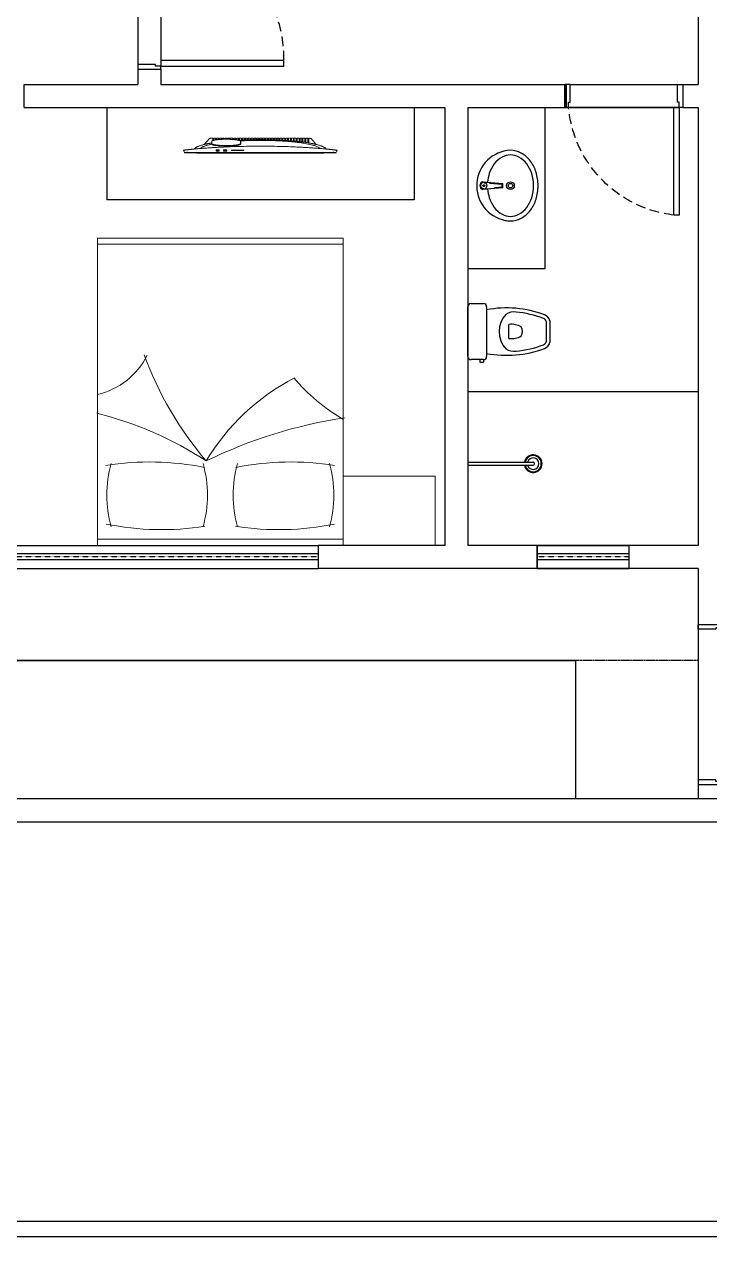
# Model space of a CAD drawing. Header units: millimetres. Extents: x 4374 to 7644, y 3396 to 4716.
# Drawn here: x 5690 to 6137, y 3396 to 4185 of the extents above; entities that cross this region are included whole.
import ezdxf

# ---------------------------------------------------------------- set-up
doc = ezdxf.new("R2010")
doc.units = ezdxf.units.MM
for name, pattern in [('HIDDEN', [9.525, 6.35, -3.175]), ('HIDDEN2', [0.1875, 0.125, -0.0625]), ('HIDDENX2', [0.75, 0.5, -0.25])]:
    doc.linetypes.add(name, pattern=pattern)
for name, color, linetype in [('ALVENARIA', 3, 'Continuous'), ('CALCADA', 7, 'Continuous'), ('COBERTURA', 2, 'Continuous'), ('ESQUADRIA', 2, 'Continuous'), ('HIDROSSANITARIO', 8, 'Continuous'), ('PROJEÇÃO TELHADO', 8, 'HIDDENX2'), ('SOLEIRA', 9, 'Continuous')]:
    doc.layers.add(name, color=color, linetype=linetype)
doc.layers.add('MOBILIARIO', color=8, linetype='Continuous', lineweight=13)

# ---------------------------------------------------------------- blocks, each defined once
blk = doc.blocks.new('TV')
at = {"layer": 'MOBILIARIO'}
for p, q in [((482.2423, 743.1689), (482.2395, 743.1677)), ((482.2467, 743.1519), (482.2427, 743.1502)), ((482.2569, 743.175), (482.247, 743.1709)), ((482.2943, 743.0395), (482.3322, 743.0062)), ((482.2582, 742.9623), (482.2521, 742.9623)), ((482.3143, 742.9907), (482.3009, 742.9907)), ((482.3194, 742.9844), (482.3333, 742.9844)), ((482.3214, 742.9781), (482.3333, 742.9781)), ((482.324, 742.9656), (482.3333, 742.9656)), ((482.3249, 742.9594), (482.3333, 742.9594)), ((482.3262, 742.9469), (482.3333, 742.9469)), ((482.3356, 742.9844), (482.3333, 742.9844)), ((482.3333, 742.9781), (482.3333, 742.9844)), ((482.3333, 742.9781), (482.3356, 742.9781)), ((482.3356, 742.9656), (482.3333, 742.9656)), ((482.3333, 742.9594), (482.3333, 742.9656)), ((482.3333, 742.9594), (482.3356, 742.9594)), ((482.3356, 742.9469), (482.3333, 742.9469)), ((482.3333, 742.9406), (482.3333, 742.9469)), ((482.3356, 742.9656), (482.3356, 742.9781)), ((482.3356, 742.9469), (482.3356, 742.9594)), ((482.2582, 742.9423), (482.2521, 742.9423)), ((482.2582, 742.9132), (482.2521, 742.9132)), ((482.2582, 742.8932), (482.2521, 742.8932)), ((482.3333, 742.9406), (482.3268, 742.9406)), ((482.3333, 742.9281), (482.3275, 742.9281)), ((482.3333, 742.8656), (482.3275, 742.8656)), ((482.3333, 742.9219), (482.3278, 742.9219)), ((482.3333, 742.8719), (482.3278, 742.8719)), ((482.3333, 742.9094), (482.3281, 742.9094)), ((482.3333, 742.8844), (482.3281, 742.8844)), ((482.3333, 742.9031), (482.3282, 742.9031)), ((482.3333, 742.8906), (482.3282, 742.8906)), ((482.3333, 742.9406), (482.3356, 742.9406)), ((482.3333, 742.9219), (482.3333, 742.9281)), ((482.3333, 742.9281), (482.3356, 742.9281)), ((482.3333, 742.9219), (482.3356, 742.9219)), ((482.3333, 742.9031), (482.3333, 742.9094)), ((482.3333, 742.9094), (482.3356, 742.9094)), ((482.3333, 742.9031), (482.3356, 742.9031)), ((482.3333, 742.8844), (482.3333, 742.8906)), ((482.3333, 742.8906), (482.3356, 742.8906)), ((482.3333, 742.8844), (482.3356, 742.8844)), ((482.3333, 742.8656), (482.3333, 742.8719)), ((482.3333, 742.8719), (482.3356, 742.8719)), ((482.3333, 742.8656), (482.3356, 742.8656)), ((482.3356, 742.9281), (482.3356, 742.9406)), ((482.3356, 742.9094), (482.3356, 742.9219)), ((482.3356, 742.8906), (482.3356, 742.9031)), ((482.3356, 742.8719), (482.3356, 742.8844)), ((482.3356, 742.8531), (482.3356, 742.8656)), ((482.2554, 742.7899), (482.2554, 742.8552)), ((482.256, 742.7899), (482.256, 742.8087)), ((482.256, 742.7899), (482.2577, 742.7899)), ((482.2577, 742.7899), (482.2577, 742.8087)), ((482.2582, 742.7899), (482.2582, 742.8552)), ((482.3166, 742.8006), (482.2984, 742.8006)), ((482.3143, 742.8031), (482.3009, 742.8031)), ((482.3333, 742.8156), (482.3221, 742.8156)), ((482.3333, 742.8094), (482.3224, 742.8094)), ((482.3333, 742.7969), (482.323, 742.7969)), ((482.3333, 742.7906), (482.3233, 742.7906)), ((482.3333, 742.8281), (482.324, 742.8281)), ((482.3333, 742.8344), (482.3249, 742.8344)), ((482.3333, 742.8469), (482.3262, 742.8469)), ((482.3333, 742.8531), (482.3268, 742.8531)), ((482.3333, 742.8469), (482.3333, 742.8531)), ((482.3333, 742.8531), (482.3356, 742.8531)), ((482.3333, 742.8469), (482.3356, 742.8469)), ((482.3333, 742.8281), (482.3333, 742.8344)), ((482.3333, 742.8344), (482.3356, 742.8344)), ((482.3333, 742.8281), (482.3356, 742.8281)), ((482.3333, 742.8094), (482.3333, 742.8156)), ((482.3333, 742.8156), (482.3356, 742.8156)), ((482.3333, 742.8094), (482.3356, 742.8094)), ((482.3333, 742.7906), (482.3333, 742.7969)), ((482.3333, 742.7969), (482.3356, 742.7969)), ((482.3333, 742.7906), (482.3356, 742.7906)), ((482.3356, 742.8344), (482.3356, 742.8469)), ((482.3356, 742.8156), (482.3356, 742.8281)), ((482.3356, 742.7969), (482.3356, 742.8094)), ((482.3356, 742.7781), (482.3356, 742.7906)), ((482.3333, 742.7781), (482.3238, 742.7781)), ((482.3333, 742.7719), (482.324, 742.7719)), ((482.3333, 742.7594), (482.3244, 742.7594)), ((482.3333, 742.7531), (482.3246, 742.7531)), ((482.3333, 742.7406), (482.325, 742.7406)), ((482.3333, 742.7344), (482.3251, 742.7344)), ((482.3333, 742.7219), (482.3254, 742.7219)), ((482.3333, 742.7156), (482.3255, 742.7156)), ((482.3333, 742.7719), (482.3333, 742.7781)), ((482.3333, 742.7781), (482.3356, 742.7781)), ((482.3333, 742.7719), (482.3356, 742.7719)), ((482.3333, 742.7531), (482.3333, 742.7594)), ((482.3333, 742.7594), (482.3356, 742.7594)), ((482.3333, 742.7531), (482.3356, 742.7531)), ((482.3333, 742.7344), (482.3333, 742.7406)), ((482.3333, 742.7406), (482.3356, 742.7406)), ((482.3333, 742.7344), (482.3356, 742.7344)), ((482.3333, 742.7156), (482.3333, 742.7219)), ((482.3333, 742.7219), (482.3356, 742.7219)), ((482.3333, 742.7156), (482.3356, 742.7156)), ((482.3356, 742.7594), (482.3356, 742.7719)), ((482.3356, 742.7406), (482.3356, 742.7531)), ((482.3356, 742.7219), (482.3356, 742.7344)), ((482.3356, 742.7031), (482.3356, 742.7156)), ((482.3333, 742.6282), (482.3254, 742.6282)), ((482.3333, 742.6407), (482.3255, 742.6407)), ((482.3333, 742.7031), (482.3256, 742.7031)), ((482.3333, 742.6469), (482.3256, 742.6469)), ((482.3333, 742.6969), (482.3257, 742.6969)), ((482.3333, 742.6844), (482.3257, 742.6844)), ((482.3333, 742.6657), (482.3257, 742.6657)), ((482.3333, 742.6594), (482.3257, 742.6594)), ((482.3333, 742.6781), (482.3258, 742.6781)), ((482.3333, 742.6969), (482.3333, 742.7031)), ((482.3333, 742.7031), (482.3356, 742.7031)), ((482.3333, 742.6969), (482.3356, 742.6969)), ((482.3333, 742.6781), (482.3333, 742.6844)), ((482.3333, 742.6844), (482.3356, 742.6844)), ((482.3333, 742.6781), (482.3356, 742.6781)), ((482.3333, 742.6594), (482.3333, 742.6657)), ((482.3333, 742.6657), (482.3356, 742.6657)), ((482.3333, 742.6594), (482.3356, 742.6594)), ((482.3333, 742.6407), (482.3333, 742.6469)), ((482.3333, 742.6469), (482.3356, 742.6469)), ((482.3333, 742.6407), (482.3356, 742.6407)), ((482.3333, 742.6219), (482.3333, 742.6282)), ((482.3333, 742.6282), (482.3356, 742.6282)), ((482.3333, 742.6282), (482.3356, 742.6282)), ((482.3356, 742.6844), (482.3356, 742.6969)), ((482.3356, 742.6657), (482.3356, 742.6782)), ((482.3356, 742.6469), (482.3356, 742.6594)), ((482.3356, 742.6282), (482.3356, 742.6407)), ((482.3333, 742.5532), (482.323, 742.5532)), ((482.3333, 742.5657), (482.3235, 742.5657)), ((482.3333, 742.5719), (482.3238, 742.5719)), ((482.3333, 742.5844), (482.3242, 742.5844)), ((482.3333, 742.5907), (482.3244, 742.5907)), ((482.3333, 742.6032), (482.3248, 742.6032)), ((482.3333, 742.6094), (482.325, 742.6094)), ((482.3333, 742.6219), (482.3252, 742.6219)), ((482.3333, 742.6219), (482.3356, 742.6219)), ((482.3333, 742.6032), (482.3333, 742.6094)), ((482.3333, 742.6094), (482.3356, 742.6094)), ((482.3333, 742.6032), (482.3356, 742.6032)), ((482.3333, 742.5844), (482.3333, 742.5907)), ((482.3333, 742.5907), (482.3356, 742.5907)), ((482.3333, 742.5844), (482.3356, 742.5844)), ((482.3333, 742.5657), (482.3333, 742.5719)), ((482.3333, 742.5719), (482.3356, 742.5719)), ((482.3333, 742.5657), (482.3356, 742.5657)), ((482.3333, 742.5469), (482.3333, 742.5532)), ((482.3333, 742.5532), (482.3356, 742.5532)), ((482.3356, 742.6094), (482.3356, 742.6219)), ((482.3356, 742.5907), (482.3356, 742.6032)), ((482.3356, 742.5719), (482.3356, 742.5844)), ((482.3356, 742.5532), (482.3356, 742.5657)), ((482.3178, 742.4719), (482.3333, 742.4719)), ((482.3183, 742.4782), (482.3333, 742.4782)), ((482.3193, 742.4907), (482.3333, 742.4907)), ((482.3197, 742.4969), (482.3333, 742.4969)), ((482.3206, 742.5094), (482.3333, 742.5094)), ((482.321, 742.5157), (482.3333, 742.5157)), ((482.3333, 742.5282), (482.3217, 742.5282)), ((482.3333, 742.5344), (482.3221, 742.5344)), ((482.3333, 742.5469), (482.3227, 742.5469)), ((482.3333, 742.5469), (482.3356, 742.5469)), ((482.3333, 742.5282), (482.3333, 742.5344)), ((482.3333, 742.5344), (482.3356, 742.5344)), ((482.3333, 742.5282), (482.3356, 742.5282)), ((482.3333, 742.5094), (482.3333, 742.5157)), ((482.3333, 742.5157), (482.3356, 742.5157)), ((482.3333, 742.5094), (482.3356, 742.5094)), ((482.3333, 742.4907), (482.3333, 742.4969)), ((482.3333, 742.4969), (482.3356, 742.4969)), ((482.3333, 742.4907), (482.3356, 742.4907)), ((482.3333, 742.4719), (482.3333, 742.4782)), ((482.3333, 742.4782), (482.3356, 742.4782)), ((482.3333, 742.4719), (482.3356, 742.4719)), ((482.3356, 742.5344), (482.3356, 742.5469)), ((482.3356, 742.5157), (482.3356, 742.5282)), ((482.3356, 742.4969), (482.3356, 742.5094)), ((482.3356, 742.4782), (482.3356, 742.4907)), ((482.3356, 742.4594), (482.3356, 742.4719)), ((482.3098, 742.3969), (482.3333, 742.3969)), ((482.3106, 742.4032), (482.3333, 742.4032)), ((482.3121, 742.4157), (482.3333, 742.4157)), ((482.3129, 742.4219), (482.3333, 742.4219)), ((482.3142, 742.4344), (482.3333, 742.4344)), ((482.3149, 742.4407), (482.3333, 742.4407)), ((482.3161, 742.4532), (482.3333, 742.4532)), ((482.3167, 742.4594), (482.3333, 742.4594)), ((482.3333, 742.4594), (482.3356, 742.4594)), ((482.3333, 742.4532), (482.3333, 742.4594)), ((482.3333, 742.4532), (482.3356, 742.4532)), ((482.3333, 742.4407), (482.3356, 742.4407)), ((482.3333, 742.4344), (482.3333, 742.4407)), ((482.3333, 742.4344), (482.3356, 742.4344)), ((482.3333, 742.4219), (482.3356, 742.4219)), ((482.3333, 742.4157), (482.3333, 742.4219)), ((482.3333, 742.4157), (482.3356, 742.4157)), ((482.3333, 742.4032), (482.3356, 742.4032)), ((482.3333, 742.3969), (482.3333, 742.4032)), ((482.3333, 742.3969), (482.3356, 742.3969)), ((482.3356, 742.4407), (482.3356, 742.4532)), ((482.3356, 742.4219), (482.3356, 742.4344)), ((482.3356, 742.4032), (482.3356, 742.4157)), ((482.3356, 742.3844), (482.3356, 742.3969)), ((482.2943, 742.3105), (482.3322, 742.3439)), ((482.3042, 742.3594), (482.3333, 742.3594)), ((482.3052, 742.3657), (482.3333, 742.3657)), ((482.3072, 742.3782), (482.3333, 742.3782)), ((482.3081, 742.3844), (482.3333, 742.3844)), ((482.3333, 742.3844), (482.3356, 742.3844)), ((482.3333, 742.3782), (482.3333, 742.3844)), ((482.3333, 742.3782), (482.3356, 742.3782)), ((482.3333, 742.3657), (482.3356, 742.3657)), ((482.3333, 742.3594), (482.3333, 742.3657)), ((482.3333, 742.3594), (482.3353, 742.3594)), ((482.3356, 742.3782), (482.3356, 742.3657)), ((482.3356, 742.3687), (482.3356, 742.3688)), ((482.2423, 742.1812), (482.2395, 742.1823)), ((482.2467, 742.1981), (482.2427, 742.1998)), ((482.2569, 742.1751), (482.247, 742.1792))]:
    blk.add_line(p, q, dxfattribs=at)
for points in [[(482.2392, 742.1847), (482.2361, 742.675), (482.2392, 743.1653)], [(482.2392, 743.1653), (482.2392, 743.1659), (482.2393, 743.167), (482.2394, 743.1677), (482.2395, 743.1677)], [(482.2426, 742.1998), (482.2397, 742.675), (482.2426, 743.1503)], [(482.2423, 743.1689), (482.2424, 743.1689), (482.2426, 743.1682), (482.2427, 743.167), (482.2427, 743.1663)], [(482.2426, 743.1503), (482.2427, 743.1583), (482.2427, 743.1663)], [(482.2467, 743.1684), (482.2467, 743.169), (482.2468, 743.1701), (482.2469, 743.1708), (482.247, 743.1708)], [(482.2569, 743.175), (482.257, 743.175), (482.2572, 743.1745), (482.2572, 743.174)], [(482.2572, 743.174), (482.2611, 743.1406), (482.2644, 743.105)], [(482.2644, 743.105), (482.2806, 743.0949), (482.2943, 743.0395)], [(482.2644, 743.105), (482.2831, 742.9063), (482.2831, 742.4437), (482.2644, 742.245)], [(482.2679, 743.0653), (482.284, 743.0501), (482.2969, 742.9868)], [(482.2943, 743.0395), (482.2996, 743.018), (482.3042, 742.9907)], [(482.2521, 742.9423), (482.2516, 742.942), (482.2508, 742.9444), (482.2503, 742.9494), (482.2503, 742.9553), (482.2508, 742.9602), (482.2516, 742.9627), (482.2521, 742.9623)], [(482.2534, 742.9523), (482.2534, 742.9501), (482.253, 742.9462), (482.2524, 742.944), (482.2517, 742.944), (482.2511, 742.9462), (482.2508, 742.9501), (482.2508, 742.9546), (482.2511, 742.9585), (482.2517, 742.9607), (482.2524, 742.9607), (482.253, 742.9585), (482.2534, 742.9546), (482.2534, 742.9523)], [(482.2533, 742.9523), (482.2533, 742.9503), (482.253, 742.9467), (482.2524, 742.9446), (482.2517, 742.9446), (482.2512, 742.9467), (482.2509, 742.9503), (482.2509, 742.9544), (482.2512, 742.958), (482.2517, 742.9601), (482.2524, 742.9601), (482.253, 742.958), (482.2533, 742.9544), (482.2533, 742.9523)], [(482.2595, 742.9523), (482.2595, 742.9501), (482.2591, 742.9462), (482.2585, 742.9439), (482.2578, 742.9439), (482.2572, 742.9462), (482.2568, 742.9501), (482.2568, 742.9546), (482.2572, 742.9585), (482.2578, 742.9608), (482.2585, 742.9608), (482.2591, 742.9585), (482.2595, 742.9546), (482.2595, 742.9523)], [(482.2594, 742.9523), (482.2594, 742.9502), (482.2591, 742.9466), (482.2585, 742.9445), (482.2578, 742.9445), (482.2573, 742.9466), (482.2569, 742.9502), (482.2569, 742.9544), (482.2573, 742.9581), (482.2578, 742.9601), (482.2585, 742.9601), (482.2591, 742.9581), (482.2594, 742.9544), (482.2594, 742.9523)], [(482.2582, 742.9623), (482.2586, 742.9627), (482.2595, 742.9602), (482.26, 742.9553), (482.26, 742.9494), (482.2595, 742.9444), (482.2586, 742.942), (482.2582, 742.9423)], [(482.2846, 742.9221), (482.2855, 742.9487), (482.2916, 742.9867), (482.2959, 742.9917)], [(482.2875, 742.9216), (482.2881, 742.9413), (482.2921, 742.973), (482.2978, 742.9906), (482.3009, 742.9906)], [(482.3143, 742.9907), (482.3175, 742.9907), (482.3232, 742.973), (482.3271, 742.9413), (482.3278, 742.9216)], [(482.3322, 743.0062), (482.3331, 743.0054), (482.3345, 742.9993), (482.3355, 742.9899), (482.3356, 742.9844)], [(482.2521, 742.8932), (482.2516, 742.8928), (482.2508, 742.8953), (482.2503, 742.9003), (482.2503, 742.9061), (482.2508, 742.9111), (482.2516, 742.9136), (482.2521, 742.9132)], [(482.2534, 742.9032), (482.2534, 742.901), (482.253, 742.8971), (482.2524, 742.8948), (482.2517, 742.8948), (482.2511, 742.8971), (482.2508, 742.901), (482.2508, 742.9054), (482.2511, 742.9093), (482.2517, 742.9116), (482.2524, 742.9116), (482.253, 742.9093), (482.2534, 742.9054), (482.2534, 742.9032)], [(482.2533, 742.9032), (482.2533, 742.9011), (482.253, 742.8975), (482.2524, 742.8955), (482.2517, 742.8955), (482.2512, 742.8975), (482.2509, 742.9011), (482.2509, 742.9053), (482.2512, 742.9089), (482.2517, 742.911), (482.2524, 742.911), (482.253, 742.9089), (482.2533, 742.9053), (482.2533, 742.9032)], [(482.2595, 742.9032), (482.2595, 742.9009), (482.2591, 742.897), (482.2585, 742.8948), (482.2578, 742.8948), (482.2572, 742.897), (482.2568, 742.9009), (482.2568, 742.9055), (482.2572, 742.9094), (482.2578, 742.9116), (482.2585, 742.9116), (482.2591, 742.9094), (482.2595, 742.9055), (482.2595, 742.9032)], [(482.2594, 742.9032), (482.2594, 742.9011), (482.2591, 742.8975), (482.2585, 742.8954), (482.2578, 742.8954), (482.2573, 742.8975), (482.2569, 742.9011), (482.2569, 742.9053), (482.2573, 742.9089), (482.2578, 742.911), (482.2585, 742.911), (482.2591, 742.9089), (482.2594, 742.9053), (482.2594, 742.9032)], [(482.2582, 742.9132), (482.2586, 742.9136), (482.2595, 742.9111), (482.26, 742.9061), (482.26, 742.9003), (482.2595, 742.8953), (482.2586, 742.8928), (482.2582, 742.8932)], [(482.2846, 742.8717), (482.2837, 742.8969), (482.2846, 742.9221)], [(482.2984, 742.8006), (482.2952, 742.8006), (482.2893, 742.8188), (482.2853, 742.8514), (482.2846, 742.8717)], [(482.2875, 742.8722), (482.2866, 742.8969), (482.2875, 742.9216)], [(482.3009, 742.8031), (482.2978, 742.8031), (482.292, 742.8208), (482.2881, 742.8525), (482.2875, 742.8722)], [(482.3278, 742.8722), (482.3271, 742.8525), (482.3232, 742.8208), (482.3175, 742.8031), (482.3143, 742.8031)], [(482.3278, 742.9216), (482.3286, 742.8969), (482.3278, 742.8722)], [(482.2554, 742.8552), (482.2554, 742.8576), (482.2558, 742.8619), (482.2564, 742.8643), (482.2572, 742.8643), (482.2579, 742.8619), (482.2582, 742.8576), (482.2582, 742.8552)], [(482.2582, 742.7899), (482.2582, 742.7875), (482.2579, 742.7832), (482.2572, 742.7807), (482.2564, 742.7807), (482.2558, 742.7832), (482.2554, 742.7875), (482.2554, 742.7899)], [(482.2578, 742.8552), (482.2578, 742.8535), (482.2575, 742.8507), (482.2571, 742.849), (482.2566, 742.849), (482.2561, 742.8507), (482.2559, 742.8535), (482.2559, 742.8569), (482.2561, 742.8597), (482.2566, 742.8614), (482.2571, 742.8614), (482.2575, 742.8597), (482.2578, 742.8569), (482.2578, 742.8552)], [(482.2578, 742.8398), (482.2578, 742.8381), (482.2575, 742.8352), (482.2571, 742.8336), (482.2566, 742.8336), (482.2561, 742.8352), (482.2559, 742.8381), (482.2559, 742.8414), (482.2561, 742.8443), (482.2566, 742.8459), (482.2571, 742.8459), (482.2575, 742.8443), (482.2578, 742.8414), (482.2578, 742.8398)], [(482.2577, 742.8552), (482.2577, 742.8537), (482.2575, 742.8511), (482.2571, 742.8496), (482.2566, 742.8496), (482.2562, 742.8511), (482.256, 742.8537), (482.256, 742.8567), (482.2562, 742.8593), (482.2566, 742.8608), (482.2571, 742.8608), (482.2575, 742.8593), (482.2577, 742.8567), (482.2577, 742.8552)], [(482.2577, 742.8398), (482.2577, 742.8383), (482.2575, 742.8357), (482.2571, 742.8342), (482.2566, 742.8342), (482.2562, 742.8357), (482.256, 742.8383), (482.256, 742.8413), (482.2562, 742.8438), (482.2566, 742.8453), (482.2571, 742.8453), (482.2575, 742.8438), (482.2577, 742.8413), (482.2577, 742.8398)], [(482.256, 742.8087), (482.256, 742.8102), (482.2562, 742.8127), (482.2566, 742.8142), (482.2571, 742.8142), (482.2575, 742.8127), (482.2577, 742.8101), (482.2577, 742.8086)], [(482.2577, 742.7899), (482.2577, 742.7884), (482.2575, 742.7858), (482.2571, 742.7843), (482.2566, 742.7843), (482.2562, 742.7858), (482.256, 742.7884), (482.256, 742.7899)], [(482.2571, 742.7899), (482.2571, 742.7893), (482.2571, 742.7884), (482.2569, 742.7879), (482.2567, 742.7879), (482.2566, 742.7884), (482.2565, 742.7893), (482.2565, 742.7904), (482.2566, 742.7913), (482.2567, 742.7919), (482.2569, 742.7919), (482.2571, 742.7913), (482.2571, 742.7904), (482.2571, 742.7899)], [(482.3175, 742.8042), (482.3236, 742.6918), (482.3143, 742.4614), (482.2864, 742.3021), (482.2679, 742.2846)], [(482.3219, 742.8178), (482.327, 742.7251), (482.3236, 742.5299), (482.3073, 742.3632), (482.2943, 742.3105)], [(482.3353, 742.3594), (482.3349, 742.3532), (482.3332, 742.3448), (482.3322, 742.3439)], [(482.2644, 742.245), (482.2611, 742.2094), (482.2572, 742.1761)], [(482.2943, 742.3105), (482.2806, 742.2551), (482.2644, 742.245)], [(482.2395, 742.1823), (482.2394, 742.1824), (482.2393, 742.183), (482.2392, 742.1841), (482.2392, 742.1847)], [(482.2427, 742.1838), (482.2427, 742.1831), (482.2426, 742.1818), (482.2424, 742.1812), (482.2423, 742.1812)], [(482.2427, 742.1838), (482.2427, 742.1918), (482.2426, 742.1998)], [(482.247, 742.1792), (482.2469, 742.1792), (482.2468, 742.1799), (482.2467, 742.181), (482.2467, 742.1816)], [(482.2572, 742.1761), (482.2572, 742.1756), (482.257, 742.175), (482.2569, 742.1751)], [(482.2572, 742.1761), (482.2572, 742.1756), (482.257, 742.175), (482.2569, 742.1751)]]:
    blk.add_open_spline(points, degree=2, dxfattribs=at)
blk = doc.blocks.new('TV2')
at = {"layer": 'MOBILIARIO', "xscale": 100, "yscale": 100, "zscale": 100, "rotation": 90}
blk.add_blockref('TV', (74267.5, -48223.61), dxfattribs=at)
blk = doc.blocks.new('A$C4FD67A8A')
at = {"layer": 'MOBILIARIO'}
for p, q in [((-1.4057, 1.1938), (0.5943, 1.1938)), ((-1.4057, -0.4062), (-1.4057, 1.1938)), ((-1.3657, 1.1938), (-1.3657, -0.4062)), ((0.5543, 1.1938), (0.5543, -0.4062)), ((0.5943, 1.1938), (0.5943, -0.4062)), ((0.5943, -0.4062), (-1.4057, -0.4062))]:
    blk.add_line(p, q, dxfattribs=at)
at = {"layer": 'MOBILIARIO', "extrusion": (0, 0, -1)}
for centre, major_axis, ratio, start_param, end_param in [((-2.7804, 1.7485), (-1.6273, 1.6273), 1, 2.598245, 2.93699), ((0.0609, 1.3136), (-0.3537, 0.3537), 1, 4.404041, 5.253888), ((0, 0.7875), (0.0338, 1.5427), 0.844538, 4.502483, 4.922295), ((-1.0786, 0.3649), (0.5431, 0.5431), 1, -1.056169, -0.514627), ((-2.1662, 0.842), (0.0301, 1.5427), 0.844527, 1.360885, 1.780708), ((0.6122, -1.2375), (1.601, 1.601), 1, -1.491191, -1.135579), ((-1.0786, 1.2456), (-0.5431, 0.5431), 1, 3.65622, 4.197762), ((-1.6009, -0.7566), (1.0241, 1.0241), 1, -0.245461, 0.306679), ((-2.5859, -0.5477), (-0.7404, 2.3792), 0.800532, 1.379877, 1.761716), ((0.0057, -0.6275), (0.5591, 0.6663), 0.703958, 4.470044, 4.954734)]:
    blk.add_ellipse(centre, major_axis=major_axis, ratio=ratio, start_param=start_param, end_param=end_param, dxfattribs=at)
at = {"layer": 'MOBILIARIO'}
for centre, major_axis, ratio, start_param, end_param in [((-1.0786, -0.4581), (0.5431, 0.5431), 1, 0.514627, 1.056169), ((0, 0), (-0.0338, 1.5427), 0.844538, 1.360891, 1.780702), ((-2.1662, -0.0545), (-0.0301, 1.5427), 0.844527, 4.502477, 4.9223), ((-1.0786, 0.4227), (-0.5431, 0.5431), 1, 2.085423, 2.626966)]:
    blk.add_ellipse(centre, major_axis=major_axis, ratio=ratio, start_param=start_param, end_param=end_param, dxfattribs=at)
blk = doc.blocks.new('CAMA 2')
at = {"layer": 'MOBILIARIO'}
blk.add_lwpolyline([(2331.84, 1773.83), (2331.84, 1818.83), (2271.84, 1818.83), (2271.84, 1773.83)], close=True, dxfattribs=at)
at = {"layer": 'MOBILIARIO', "xscale": 100, "yscale": 100, "zscale": 100, "rotation": 90}
blk.add_blockref('A$C4FD67A8A', (2231.21, 1914.4), dxfattribs=at)
blk = doc.blocks.new('Vas-p03')
at = {"color": 0}
for p, q in [((-0.162, 0), (0.162, 0)), ((-0.1822, -0.077), (-0.1984, -0.077)), ((-0.1984, -0.077), (-0.1984, -0.1012)), ((-0.1822, -0.1012), (-0.1822, -0.0203)), ((0.1823, -0.0203), (0.1823, -0.1012)), ((-0.1822, -0.1012), (-0.1984, -0.1012)), ((0.162, -0.1215), (-0.162, -0.1215)), ((-0.0446, -0.2666), (0.0468, -0.2666)), ((0.0696, -0.5331), (-0.0696, -0.5331)), ((0.0667, -0.5088), (-0.0667, -0.5088))]:
    blk.add_line(p, q, dxfattribs=at)
for centre, radius, start, end in [((-0.162, -0.0203), 0.0203, 90, 180), ((0.162, -0.0203), 0.0203, 0, 90), ((-0.162, -0.1012), 0.0203, 180, 270), ((0.5429, -0.2525), 0.6971, 169.17089, 200.59024), ((-0.5429, -0.2525), 0.6971, 339.40976, 10.82911), ((0.162, -0.1012), 0.0203, 270, 0), ((0, -0.3672), 0.1647, 46.93851, 133.06149), ((-0.0292, -0.3001), 0.0988, 147.44183, 187.67949), ((0.5429, -0.2525), 0.6728, 185.18381, 200.88932), ((0.09, -0.2818), 0.1355, 173.55884, 209.06103), ((-0.0878, -0.2818), 0.1355, 330.93897, 6.44116), ((-0.5429, -0.2525), 0.6728, 339.11068, 354.81619), ((0.0292, -0.3001), 0.0988, 352.32051, 32.55817), ((0.0011, -0.2978), 0.0579, 239.32968, 300.67032), ((-0.0589, -0.4806), 0.0536, 198.53904, 258.45994), ((-0.0589, -0.4806), 0.0293, 203.71428, 254.36495), ((0.0589, -0.4806), 0.0293, 285.63505, 336.28572), ((0.0589, -0.4806), 0.0536, 281.54006, 341.46096)]:
    blk.add_arc(centre, radius, start, end, dxfattribs=at)
blk = doc.blocks.new('Lav-p02')
at = {"color": 0}
for p, q in [((-0.2271, 0.1195), (-0.2371, 0.2495)), ((-0.1871, 0.2495), (-0.1971, 0.1195)), ((-0.2302, 0.226), (-0.2307, 0.2316)), ((-0.2224, 0.1245), (-0.2262, 0.1734)), ((-0.1954, 0.2059), (-0.2017, 0.1245)), ((-0.1935, 0.2316), (-0.1939, 0.226)), ((-0.2224, 0.1245), (-0.2271, 0.1195)), ((-0.2271, 0.1195), (-0.1971, 0.1195)), ((-0.2224, 0.1245), (-0.2017, 0.1245)), ((-0.2017, 0.1245), (-0.1971, 0.1195))]:
    blk.add_line(p, q, dxfattribs=at)
for points in [[(-0.2347, 0.2186, 0.054055), (-0.2909, 0.2076, 0.085783), (-0.3535, 0.1756, 0.10607), (-0.3979, 0.1246, 0.126822), (-0.4121, 0.0695, 0.126822), (-0.3979, 0.0145, 0.10607), (-0.3535, -0.0365, 0.085783), (-0.2909, -0.0685, 0.075445), (-0.2121, -0.0805, 0.075445)], [(-0.2121, -0.0805, 0.075445), (-0.1332, -0.0685, 0.085783), (-0.0707, -0.0365, 0.10607), (-0.0263, 0.0145, 0.126822), (-0.0121, 0.0695, 0.126822), (-0.0263, 0.1246, 0.10607), (-0.0707, 0.1756, 0.085783), (-0.1332, 0.2076, 0.054055), (-0.1895, 0.2186, 0.075445)], [(-0.4381, 0.1032, 0.059145), (-0.4421, 0.0695, 0.126822), (-0.4241, 0, 0.10607), (-0.3715, -0.0605, 0.085783), (-0.2998, -0.0971, 0.075445), (-0.2121, -0.1105, 0.075445)], [(0.0139, 0.1032), (0.0139, 0.1032, 0.10607)], [(-0.2121, -0.1105, 0.075445), (-0.1243, -0.0971, 0.085783), (-0.0527, -0.0605, 0.10607), (0, 0, 0.126822), (0.0179, 0.0695, 0.059145)]]:
    blk.add_lwpolyline(points, format="xyb", dxfattribs=at)
for centre, radius in [((-0.2121, 0.2439), 0.00643), ((-0.2121, 0.0695), 0.025), ((-0.2121, 0.0695), 0.015)]:
    blk.add_circle(centre, radius, dxfattribs=at)
for centre, radius, start, end in [((-0.2121, 0.0593), 0.2302, 2.54606, 169.00679), ((-0.2121, 0.2439), 0.0256, 12.68038, 167.31962), ((-0.2391, 0.2512), 0.00898, 306.14951, 23.85049), ((-0.2121, 0.2439), 0.0218, 180, 210), ((-0.2121, 0.2439), 0.0218, 120, 150), ((-0.219, 0.2697), 0.00799, 240.15865, 329.84135), ((-0.2121, 0.2439), 0.0218, 60, 90), ((-0.1937, 0.2623), 0.0075, 176.29729, 273.70271), ((-0.1868, 0.2372), 0.00759, 117.0917, 212.9083), ((-0.2121, 0.2439), 0.0218, 0, 30), ((-0.2318, 0.2242), 0.00893, 5.86353, 84.13647), ((-0.2121, 0.2439), 0.0218, 240, 270), ((-0.2039, 0.2133), 0.0121, 77.17181, 132.82819), ((-0.2121, 0.2439), 0.0218, 300, 330)]:
    blk.add_arc(centre, radius, start, end, dxfattribs=at)
blk = doc.blocks.new('Ch-p03')
at = {"color": 0, "ltscale": 0.2}
for p, q in [((0, 0.02), (-0.4238, 0.02)), ((0, 0), (-0.4238, 0))]:
    blk.add_line(p, q, dxfattribs=at)
for centre, radius, start, end in [((-0.425, 0.01), 0.0577, 9.9762, 350.0238), ((-0.425, 0.01), 0.0527, 10.93342, 349.06658), ((-0.425, 0.01), 0.0377, 15.37203, 344.62797), ((-0.4238, 0.01), 0.01, 90, 270)]:
    blk.add_arc(centre, radius, start, end, dxfattribs=at)
blk = doc.blocks.new('A$C16205750')
at = {"layer": 'ESQUADRIA', "color": 0}
for p, q in [((15, -0.5), (0, -0.5)), ((0, -86.5), (15, -86.5)), ((95, -81, 0), (15, -81, 0)), ((15, -81, 0), (15, -84.5, 0)), ((15, -84.5, 0), (95, -84.5, 0)), ((95, -84.5, 0), (95, -81, 0))]:
    blk.add_line(p, q, dxfattribs=at)
at = {"layer": 'ESQUADRIA', "color": 8}
for p, q in [((0, -3.5, 0), (0, -83.5, 0)), ((15, -2.5, 0), (15, -84.5, 0))]:
    blk.add_line(p, q, dxfattribs=at)
at = {"layer": 'ESQUADRIA', "color": 0}
for points in [[(15, -0.5), (15, -2.5), (11.5, -2.5), (11.5, -3.5), (0, -3.5), (0, -0.5)], [(15, -86.5), (15, -84.5), (11.5, -84.5), (11.5, -83.5), (0, -83.5), (0, -86.5)]]:
    blk.add_lwpolyline(points, dxfattribs=at)
at = {"layer": 'ESQUADRIA', "color": 8, "linetype": 'HIDDEN'}
blk.add_arc((19.23, -78.2, 0), 75.82, 357.88582, 93.19861, dxfattribs=at)
blk = doc.blocks.new('A$C12BA6D46')
at = {"layer": 'ESQUADRIA', "color": 2}
for p, q in [((-2.5, 85, 0), (-6, 85, 0)), ((-6, 85, 0), (-6, 15, 0)), ((-2.5, 15, 0), (-2.5, 85, 0)), ((-77, 15, 0), (-77, 0, 0)), ((-77, 0, 0), (-77, 15, 0)), ((-6, 15, 0), (-2.5, 15, 0)), ((0, 0, 0), (0, 15, 0))]:
    blk.add_line(p, q, dxfattribs=at)
at = {"layer": 'ESQUADRIA', "color": 8}
for p, q in [((-73.5, 15, 0), (-3.5, 15, 0)), ((-73.5, 0, 0), (-3.5, 0, 0))]:
    blk.add_line(p, q, dxfattribs=at)
at = {"layer": 'ESQUADRIA', "color": 2}
for points in [[(-77, 15), (-74.5, 15), (-74.5, 11.5), (-73.5, 11.5), (-73.5, 0), (-77, 0)], [(0, 15), (-2.5, 15), (-2.5, 11.5), (-3.5, 11.5), (-3.5, 0), (0, 0)]]:
    blk.add_lwpolyline(points, dxfattribs=at)
at = {"layer": 'ESQUADRIA', "color": 8, "linetype": 'HIDDEN'}
blk.add_arc((3, 7.68, 0), 77.84, 96.63699, 174.60403, dxfattribs=at)
blk = doc.blocks.new('A$C00EE36C0')
at = {"layer": 'ESQUADRIA', "color": 3}
for p, q in [((-100, -15), (-100, 0)), ((100, -15), (100, 0))]:
    blk.add_line(p, q, dxfattribs=at)
at = {"layer": 'ESQUADRIA'}
for p, q in [((100, 0), (-100, 0)), ((-100, -5.5), (-20, -5.5)), ((-100, -5.5), (100, -5.5)), ((-100, -9.5), (100, -9.5)), ((100, -15), (-100, -15))]:
    blk.add_line(p, q, dxfattribs=at)
at = {"layer": 'ESQUADRIA', "color": 9, "linetype": 'HIDDEN2'}
blk.add_line((-100, -7.5), (100, -7.5), dxfattribs=at)
blk = doc.blocks.new('J1')
at = {"layer": 'ALVENARIA'}
for points in [[(826.46, 1949.53), (826.46, 1964.53)], [(886.46, 1949.53), (886.46, 1964.53)]]:
    blk.add_lwpolyline(points, dxfattribs=at)
at = {"layer": 'ESQUADRIA', "color": 3}
blk.add_line((826.46, 1964.53), (826.46, 1949.53), dxfattribs=at)
at = {"layer": 'ESQUADRIA'}
for p, q in [((826.46, 1964.53), (886.46, 1964.53)), ((886.46, 1959.03), (826.46, 1959.03)), ((886.46, 1955.03), (826.46, 1955.03)), ((826.46, 1949.53), (886.46, 1949.53))]:
    blk.add_line(p, q, dxfattribs=at)
at = {"layer": 'ESQUADRIA', "color": 9, "linetype": 'HIDDEN2'}
blk.add_line((886.46, 1957.03), (826.46, 1957.03), dxfattribs=at)
blk = doc.blocks.new('A$C03A42E8B')
at = {"layer": 'ESQUADRIA', "color": 2}
for p, q in [((-2, 115, 0), (-5.5, 115, 0)), ((-5.5, 115, 0), (-5.5, 15, 0)), ((-2, 15, 0), (-2, 115, 0)), ((-104, 15), (-104, 0)), ((-5.5, 15, 0), (-2, 15, 0)), ((0, 0), (0, 15))]:
    blk.add_line(p, q, dxfattribs=at)
at = {"layer": 'ESQUADRIA', "color": 8}
for p, q in [((-102, 15, 0), (-2, 15, 0)), ((-101, 0, 0), (-3, 0, 0))]:
    blk.add_line(p, q, dxfattribs=at)
at = {"layer": 'ESQUADRIA', "color": 2, "elevation": 0}
for points in [[(-104, 15), (-102, 15), (-102, 11.5), (-101, 11.5), (-101, 0), (-104, 0)], [(0, 15), (-2, 15), (-2, 11.5), (-3, 11.5), (-3, 0), (0, 0)]]:
    blk.add_lwpolyline(points, dxfattribs=at)
at = {"layer": 'ESQUADRIA', "color": 8, "linetype": 'HIDDEN'}
blk.add_arc((-2, 15), 100, 90, 180, dxfattribs=at)

msp = doc.modelspace()

# ---------------------------------------------------------------- linework, layer by layer
at = {"layer": 'ALVENARIA'}
for p, q in [((6129.11, 4535.81), (6129.11, 4145.81)), ((5764.11, 4155.81), (5764.11, 4145.81)), ((5764.11, 4155.81), (5779.11, 4155.81)), ((5779.11, 4155.81), (5779.11, 4145.81)), ((5690.11, 4145.81), (5764.11, 4145.81)), ((5690.11, 4130.81), (5690.11, 4145.81)), ((5779.11, 4145.81), (6043.11, 4145.81)), ((6043.11, 4145.81), (6043.11, 4130.81)), ((6119.11, 4145.81), (6119.11, 4130.81)), ((6119.11, 4145.81), (6129.11, 4145.81)), ((5690.11, 4130.81), (5964.11, 4130.81)), ((5964.11, 4130.81), (5964.11, 3845.81)), ((5979.11, 4130.81), (5979.11, 3845.81)), ((5979.11, 4130.81), (6043.11, 4130.81)), ((6119.11, 4130.81), (6129.11, 4130.81)), ((6129.11, 4130.81), (6129.11, 3845.81)), ((5964.11, 3845.81), (5881.61, 3845.81)), ((6129.11, 3845.81), (5979.11, 3845.81)), ((6129.11, 3830.81), (5881.61, 3830.81)), ((6129.11, 3830.81), (6129.11, 3680.81)), ((7629.11, 3680.81), (4950.32, 3680.81))]:
    msp.add_line(p, q, dxfattribs=at)
msp.add_lwpolyline([(4944.11, 3665.81), (6144.11, 3665.81), (7644.11, 3665.81)], dxfattribs=at)
at = {"layer": 'CALCADA'}
for p, q in [((6049.11, 3770.81), (5458.11, 3770.81)), ((7644.11, 3405.81), (5028.94, 3405.81))]:
    msp.add_line(p, q, dxfattribs=at)
at = {"layer": 'CALCADA', "color": 5}
msp.add_line((7644.11, 3395.81), (4832.27, 3395.81), dxfattribs=at)
at = {"layer": 'CALCADA'}
for points in [[(5458.11, 3770.81), (6049.11, 3770.81), (6049.11, 3680.81), (5458.11, 3680.81), (5458.11, 3770.81)], [(6049.11, 3770.81), (6049.11, 3680.81)]]:
    msp.add_lwpolyline(points, dxfattribs=at)
at = {"layer": 'HIDROSSANITARIO'}
for p, q in [((6029.11, 4130.81), (6029.11, 4025.81)), ((6029.11, 4025.81), (5979.11, 4025.81))]:
    msp.add_line(p, q, dxfattribs=at)
msp.add_lwpolyline([(5744.17, 4130.81), (5944.17, 4130.81), (5944.17, 4070.81), (5744.17, 4070.81)], close=True, dxfattribs=at)
at = {"layer": 'PROJEÇÃO TELHADO'}
msp.add_lwpolyline([(6129.11, 3770.81), (5458.11, 3770.81)], dxfattribs=at)
at = {"layer": 'SOLEIRA'}
for p, q in [((6119.5, 4130.81), (6043.5, 4130.81)), ((6129.11, 3945.81), (5979.11, 3945.81))]:
    msp.add_line(p, q, dxfattribs=at)

# ---------------------------------------------------------------- block references
at = {"layer": 'CALCADA'}
for name, p in [('TV2', (5843.83, 4100.93)), ('CAMA 2', (3625.96, 2071.98)), ('J1', (5197.65, 1881.27))]:
    msp.add_blockref(name, p, dxfattribs=at)
at = {"layer": 'COBERTURA', "rotation": 270.000000055296}
msp.add_blockref('A$C03A42E8B', (6129.11, 3690.17, 0), dxfattribs=at)
at = {"layer": 'ESQUADRIA'}
msp.add_blockref('A$C16205750', (5764.11, 4242.31), dxfattribs=at)
at = {"layer": 'ESQUADRIA', "xscale": -1, "rotation": 180}
msp.add_blockref('A$C12BA6D46', (6119.11, 4145.81, 0), dxfattribs=at)
at = {"layer": 'ESQUADRIA', "rotation": 180}
msp.add_blockref('A$C00EE36C0', (5781.61, 3830.81), dxfattribs=at)
at = {"layer": 'HIDROSSANITARIO'}
for name, p, xscale, yscale, zscale, rotation in [('Lav-p02', (6013.77, 4101.15), 100.0000000000007, 100.0000000000007, 100.0000000000007, 90), ('Vas-p03', (5979.11, 3984.93), 100.0000000000007, 100.0000000000007, 100.0000000000007, 90), ('Ch-p03', (5979.11, 3899.99), 100, 100, 100, 180)]:
    msp.add_blockref(name, p, dxfattribs=dict(at, xscale=xscale, yscale=yscale, zscale=zscale, rotation=rotation))

doc.saveas('drawing.dxf')
